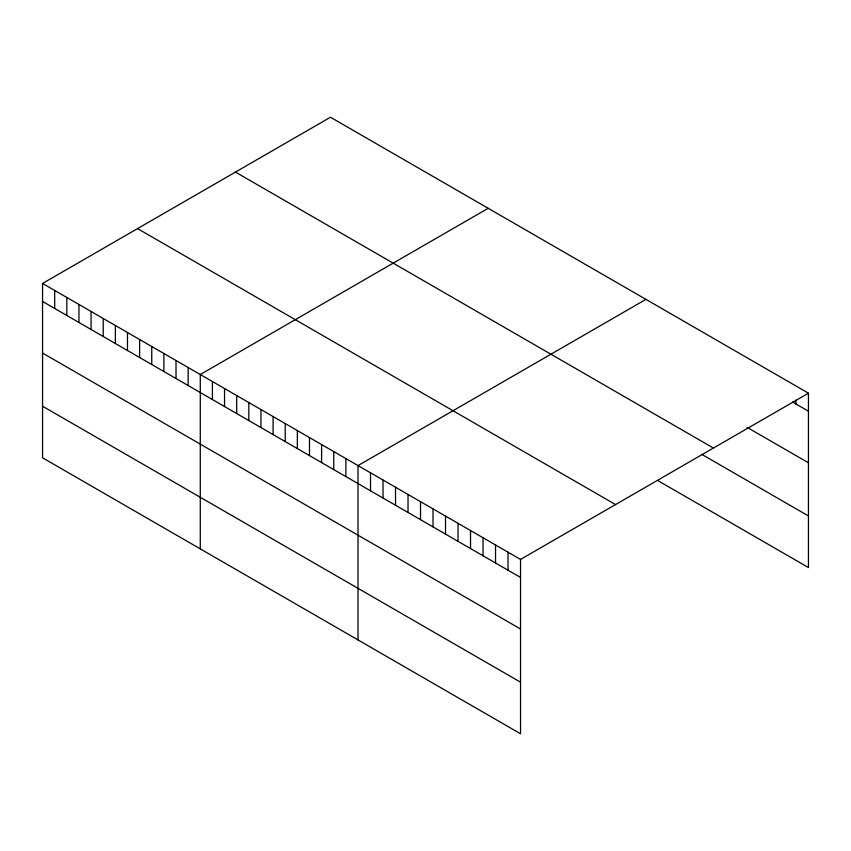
<?xml version="1.0" encoding="UTF-8"?>
<svg xmlns="http://www.w3.org/2000/svg" width="851" height="851" viewBox="0 0 851 851"><rect width="100%" height="100%" fill="white"/><g stroke="black" fill="none" stroke-linecap="round" stroke-linejoin="round"><path stroke-width="1.28" d="M42.55 283.457L520.535 559.415L520.535 733.764L42.55 457.806L42.55 283.457L330.465 117.236L808.45 393.194L808.45 567.543L658.44 480.932M488.208 208.293L200.283 374.525L200.283 548.874M645.941 299.361L358.016 465.593L358.016 639.941M520.535 559.415L808.45 393.194M792.536 402.012L808.45 411.193M747.082 427.362L808.45 462.784M235.461 172.083L713.436 448.051M701.628 454.274L808.45 515.951M137.564 228.6L615.539 504.569M42.55 301.467L520.535 577.425M42.55 353.059L520.535 629.017M42.55 406.214L520.535 682.172M795.951 400.119L795.951 403.98M508.026 552.203L508.026 570.213M495.527 544.98L495.527 562.99M483.028 537.768L483.028 555.777M470.529 530.545L470.529 548.555M458.029 523.333L458.029 541.342M445.52 516.11L445.52 534.12M433.021 508.898L433.021 526.907M420.522 501.675L420.522 519.684M408.023 494.463L408.023 512.472M395.524 487.251L395.524 505.249M383.024 480.028L383.024 498.037M370.515 472.816L370.515 490.814M345.889 458.593L345.889 476.592M333.752 451.583L333.752 469.592M321.614 444.573L321.614 462.582M309.487 437.574L309.487 455.583M297.35 430.563L297.35 448.573M285.213 423.564L285.213 441.563M273.086 416.554L273.086 434.563M260.949 409.554L260.949 427.553M248.822 402.544L248.822 420.554M236.684 395.545L236.684 413.543M224.547 388.535L224.547 406.544M212.42 381.535L212.42 399.534M188.145 367.526L188.145 385.524M176.019 360.516L176.019 378.525M163.881 353.516L163.881 371.515M151.755 346.506L151.755 364.515M139.617 339.496L139.617 357.505M127.48 332.496L127.48 350.506M115.353 325.486L115.353 343.496M103.216 318.487L103.216 336.485M91.078 311.477L91.078 329.486M78.952 304.477L78.952 322.476M66.814 297.467L66.814 315.476M54.687 290.468L54.687 308.466"/></g></svg>
